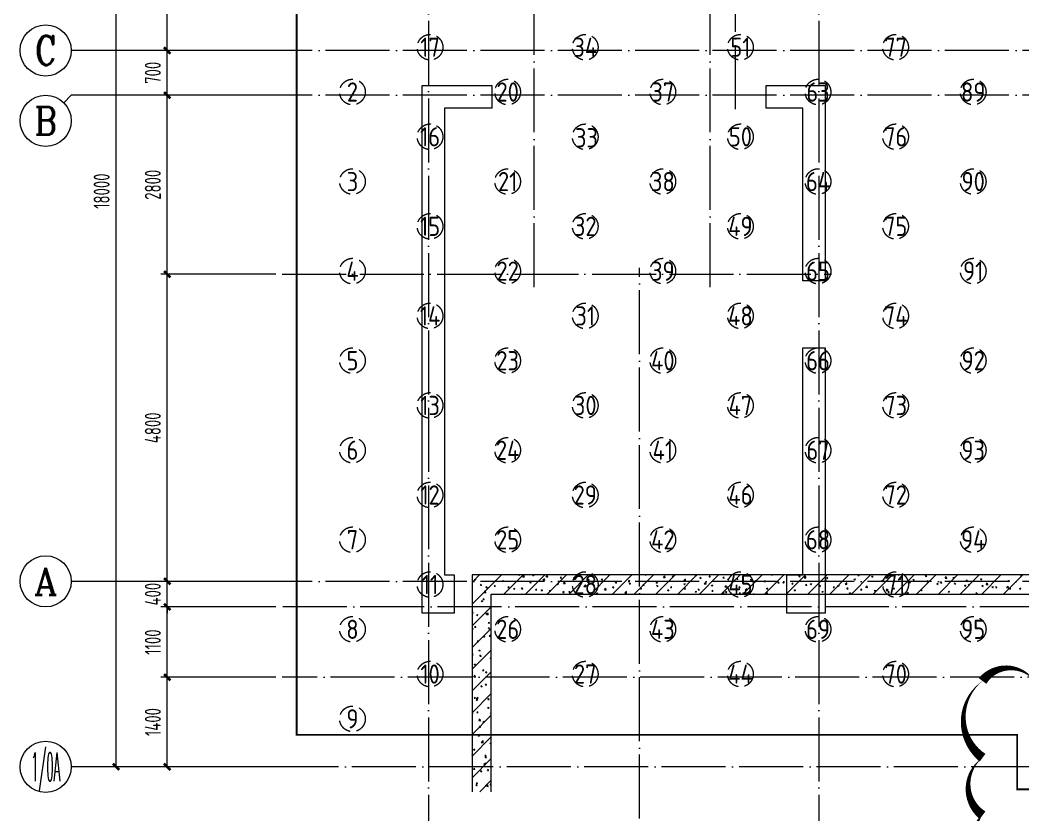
# Model space of a CAD drawing. Extents: x 5874492 to 7194610, y -939842 to -279257.
# Drawn here: x 6090405 to 6106075, y -504800 to -492373 of the extents above; entities that cross this region are included whole.
import ezdxf
from ezdxf.enums import TextEntityAlignment as Align

# ---------------------------------------------------------------- set-up
doc = ezdxf.new("R2010")
doc.units = 0
doc.header["$LTSCALE"] = 1000
doc.linetypes.add('DASH', pattern=[0.35, 0.25, -0.1])
doc.linetypes.add('DOTE', pattern=[2.42, 2, -0.2, 0.02, -0.2])
for name, color, linetype, lineweight in [('A-标注-轴号', 3, 'Continuous', 15), ('A-标注-轴号文字', 7, 'Continuous', 15), ('A-轴线-塔楼', 1, 'DOTE', 9), ('A-轴线-隔墙', 41, 'DOTE', 9), ('S-基础-BASE-CON', 2, 'Continuous', 20), ('S-基础-DQ', 6, 'Continuous', 20), ('S-基础-HATCH', 251, 'Continuous', 20), ('S-基础-PILE', 7, 'DASH', 20), ('S-墙柱-WALL', 6, 'Continuous', 20), ('S-轴网-轴号', 3, 'Continuous', 20), ('S-轴网-轴线', 1, 'DOTE', 9)]:
    doc.layers.add(name, color=color, linetype=linetype, lineweight=lineweight)
doc.layers.add('S-活动层-非打印1', color=170, linetype='Continuous', plot=False)
doc.styles.add('_TCH_AXIS', font='COMPLEX.shx', dxfattribs={"bigfont": 'hztxt.shx'})
doc.styles.add('COMPLEX', font='COMPLEX')
doc.styles.get("Standard").update_dxf_attribs({"font": 'gbenor.shx', "bigfont": 'gbcbig.shx'})
doc.styles.add('TSSD_REIN_T3', font='tssdeng.shx', dxfattribs={"width": 0.7, "bigfont": 'hztxt.shx'})
doc.dimstyles.new('_TCH_ARCH&&100', dxfattribs={"dimtxt": 250, "dimasz": 100, "dimexe": 100, "dimexo": 100, "dimgap": 100, "dimtad": 1, "dimdec": 0, "dimzin": 0, "dimdsep": 46, "dimtxsty": 'TSSD_REIN_T3', "dimblk": 'ARCHTICK', "dimcen": 0.09, "dimclrt": 7, "dimazin": 2, "dimtfac": 1, "dimtdec": 0, "dimtix": 1, "dimtmove": 2, "dimatfit": 3, "dimfxl": 0, "dimtolj": 1, "dimtzin": 0, "dimarcsym": 0})

# ---------------------------------------------------------------- blocks, each defined once
blk = doc.blocks.new('A$C7008057F')
at = {"layer": 'S-基础-BASE-CON', "const_width": 30}
blk.add_lwpolyline([(20370, -3650), (17065, -3650), (17065, 900), (7975, 900), (7975, 900), (7975, 100), (7975, -1680), (7975, -2330), (7975, -3650), (4680, -3650), (4680, 2050), (-6860, 2050), (-6860, -4950), (-12960, -4950), (-12960, -17400), (-1700, -17400), (-1700, -18250), (3100, -18250), (3100, -17400), (9000, -17400), (9000, -17400), (13600, -17400), (13600, -17400)], dxfattribs=at)
blk = doc.blocks.new('sfdgjhgfhgkjhk')
at = {"layer": 'S-基础-DQ'}
for points in [[(6945492, 358792), (6945492, 356336), (6963809, 356336), (6963809, 354236), (6966809, 354236), (6966809, 354586), (6971909, 354586), (6971909, 347036), (6977909, 347036), (6977909, 339686), (6931592, 339686), (6931592, 336294)], [(6931892, 336294), (6931892, 339386), (6978209, 339386), (6978209, 347336), (6972209, 347336), (6972209, 354886), (6966509, 354886), (6966509, 354536), (6964109, 354536), (6964109, 356636), (6945792, 356636), (6945792, 358792)]]:
    blk.add_lwpolyline(points, dxfattribs=at)
at = {"layer": 'S-基础-HATCH'}
for p, q in [((6931592, 339569), (6931710, 339686)), ((6931592, 339229), (6932049, 339686)), ((6931629, 339617), (6931650, 339625)), ((6931629, 339617), (6931644, 339607)), ((6931645, 339604), (6931651, 339622)), ((6932060, 339593), (6932081, 339601)), ((6932060, 339593), (6932075, 339583)), ((6932076, 339580), (6932082, 339598)), ((6932089, 339386), (6932389, 339686)), ((6932318, 339686), (6932327, 339680)), ((6932328, 339676), (6932331, 339686)), ((6932379, 339654), (6932402, 339678)), ((6932379, 339654), (6932405, 339650)), ((6932406, 339647), (6932403, 339675)), ((6932428, 339386), (6932728, 339686)), ((6932540, 339678), (6932547, 339686)), ((6932540, 339678), (6932558, 339676)), ((6932558, 339673), (6932556, 339686)), ((6932699, 339604), (6932722, 339628)), ((6932699, 339604), (6932725, 339600)), ((6932726, 339597), (6932723, 339626)), ((6932744, 339666), (6932765, 339674)), ((6932744, 339666), (6932759, 339656)), ((6932755, 339659), (6932769, 339676)), ((6932755, 339659), (6932773, 339657)), ((6932759, 339652), (6932765, 339670)), ((6932767, 339386), (6933067, 339686)), ((6932774, 339654), (6932770, 339673)), ((6932970, 339640), (6932985, 339657)), ((6932970, 339640), (6932988, 339638)), ((6932989, 339635), (6932985, 339654)), ((6933107, 339386), (6933407, 339686)), ((6933175, 339642), (6933196, 339650)), ((6933175, 339642), (6933190, 339632)), ((6933185, 339621), (6933200, 339638)), ((6933185, 339621), (6933203, 339620)), ((6933190, 339628), (6933196, 339646)), ((6933204, 339616), (6933200, 339635)), ((6933400, 339602), (6933415, 339620)), ((6933400, 339602), (6933418, 339601)), ((6933419, 339597), (6933416, 339616)), ((6933446, 339386), (6933746, 339686)), ((6933606, 339618), (6933627, 339626)), ((6933606, 339618), (6933621, 339608)), ((6933616, 339584), (6933630, 339601)), ((6933616, 339584), (6933634, 339582)), ((6933622, 339604), (6933628, 339622)), ((6933634, 339579), (6933631, 339597)), ((6933786, 339386), (6934086, 339686)), ((6933831, 339565), (6933845, 339582)), ((6934037, 339594), (6934058, 339602)), ((6934037, 339594), (6934052, 339584)), ((6934053, 339580), (6934059, 339598)), ((6934125, 339386), (6934425, 339686)), ((6934295, 339686), (6934304, 339680)), ((6934305, 339677), (6934308, 339686)), ((6934465, 339386), (6934765, 339686)), ((6934580, 339648), (6934603, 339672)), ((6934580, 339648), (6934607, 339644)), ((6934607, 339641), (6934604, 339670)), ((6934720, 339666), (6934741, 339674)), ((6934720, 339666), (6934735, 339656)), ((6934736, 339653), (6934742, 339671)), ((6934804, 339386), (6935104, 339686)), ((6934900, 339598), (6934924, 339623)), ((6934900, 339598), (6934927, 339594)), ((6934927, 339591), (6934924, 339620)), ((6935080, 339677), (6935088, 339686)), ((6935080, 339677), (6935098, 339676)), ((6935099, 339673), (6935096, 339686)), ((6935143, 339386), (6935443, 339686)), ((6935151, 339642), (6935172, 339650)), ((6935151, 339642), (6935166, 339632)), ((6935167, 339629), (6935173, 339647)), ((6935295, 339659), (6935310, 339676)), ((6935295, 339659), (6935313, 339657)), ((6935314, 339654), (6935311, 339673)), ((6935483, 339386), (6935783, 339686)), ((6935511, 339640), (6935525, 339657)), ((6935511, 339640), (6935529, 339638)), ((6935529, 339635), (6935526, 339654)), ((6935583, 339618), (6935604, 339626)), ((6935583, 339618), (6935597, 339608)), ((6935598, 339605), (6935604, 339623)), ((6935726, 339621), (6935740, 339638)), ((6935726, 339621), (6935744, 339619)), ((6935744, 339616), (6935741, 339635)), ((6935822, 339386), (6936122, 339686)), ((6935941, 339602), (6935955, 339619)), ((6935941, 339602), (6935959, 339601)), ((6935960, 339597), (6935956, 339616)), ((6936014, 339594), (6936035, 339602)), ((6936014, 339594), (6936029, 339584)), ((6936029, 339581), (6936035, 339599)), ((6936156, 339583), (6936171, 339601)), ((6936156, 339583), (6936174, 339582)), ((6936162, 339386), (6936462, 339686)), ((6936175, 339578), (6936171, 339597)), ((6936273, 339686), (6936281, 339681)), ((6936281, 339678), (6936284, 339686)), ((6936371, 339564), (6936386, 339582)), ((6936489, 339685), (6936488, 339686)), ((6936501, 339386), (6936801, 339686)), ((6936697, 339667), (6936718, 339675)), ((6936697, 339667), (6936712, 339657)), ((6936712, 339654), (6936719, 339672)), ((6936781, 339642), (6936805, 339667)), ((6936781, 339642), (6936808, 339638)), ((6936809, 339635), (6936805, 339664)), ((6936840, 339386), (6937140, 339686)), ((6937102, 339593), (6937125, 339617)), ((6937102, 339593), (6937128, 339589)), ((6937129, 339586), (6937126, 339614)), ((6937128, 339643), (6937149, 339651)), ((6937128, 339643), (6937143, 339633)), ((6937144, 339630), (6937150, 339648)), ((6937180, 339386), (6937480, 339686)), ((6937519, 339386), (6937819, 339686)), ((6937559, 339619), (6937580, 339627)), ((6937559, 339619), (6937574, 339609)), ((6937575, 339606), (6937581, 339624)), ((6937621, 339677), (6937628, 339686)), ((6937621, 339677), (6937639, 339676)), ((6937639, 339672), (6937637, 339686)), ((6937836, 339658), (6937850, 339676)), ((6937836, 339658), (6937854, 339657)), ((6937855, 339653), (6937851, 339672)), ((6937859, 339386), (6938159, 339686)), ((6937990, 339595), (6938011, 339603)), ((6937990, 339595), (6938005, 339585)), ((6938006, 339582), (6938012, 339600)), ((6938051, 339640), (6938066, 339657)), ((6938051, 339640), (6938069, 339638)), ((6938070, 339635), (6938066, 339653)), ((6938198, 339386), (6938498, 339686)), ((6938251, 339686), (6938257, 339682)), ((6938258, 339678), (6938261, 339686)), ((6938266, 339621), (6938281, 339638)), ((6938266, 339621), (6938284, 339619)), ((6938285, 339616), (6938281, 339635)), ((6938482, 339602), (6938496, 339619)), ((6938482, 339602), (6938499, 339600)), ((6938500, 339597), (6938497, 339616)), ((6938537, 339386), (6938837, 339686)), ((6938664, 339686), (6938689, 339682)), ((6938674, 339668), (6938695, 339676)), ((6938674, 339668), (6938688, 339658)), ((6938690, 339679), (6938689, 339686)), ((6938689, 339654), (6938695, 339672)), ((6938697, 339583), (6938711, 339600)), ((6938697, 339583), (6938715, 339581)), ((6938715, 339578), (6938712, 339597)), ((6938877, 339386), (6939177, 339686)), ((6938912, 339564), (6938926, 339581)), ((6938983, 339637), (6939006, 339661)), ((6938983, 339637), (6939010, 339632)), ((6939010, 339630), (6939007, 339658)), ((6939105, 339644), (6939126, 339652)), ((6939105, 339644), (6939120, 339634)), ((6939120, 339630), (6939126, 339648)), ((6939216, 339386), (6939516, 339686)), ((6939303, 339587), (6939326, 339611)), ((6939303, 339587), (6939330, 339583)), ((6939330, 339580), (6939327, 339608)), ((6939536, 339620), (6939557, 339628)), ((6939536, 339620), (6939551, 339610)), ((6939551, 339606), (6939557, 339624)), ((6939556, 339386), (6939856, 339686)), ((6939895, 339386), (6940195, 339686)), ((6939967, 339596), (6939988, 339604)), ((6939967, 339596), (6939982, 339585)), ((6939983, 339582), (6939989, 339600)), ((6940161, 339677), (6940169, 339686)), ((6940161, 339677), (6940179, 339675)), ((6940180, 339672), (6940177, 339686)), ((6931721, 339527), (6931735, 339545)), ((6931721, 339527), (6931739, 339526)), ((6931739, 339522), (6931736, 339541)), ((6931778, 339411), (6931801, 339435)), ((6931805, 339404), (6931802, 339433)), ((6931808, 339496), (6931829, 339504)), ((6931808, 339496), (6931823, 339486)), ((6931824, 339483), (6931830, 339501)), ((6931936, 339509), (6931950, 339526)), ((6931936, 339509), (6931954, 339507)), ((6931954, 339504), (6931951, 339522)), ((6932151, 339490), (6932166, 339507)), ((6932151, 339490), (6932169, 339488)), ((6932170, 339485), (6932166, 339504)), ((6932240, 339472), (6932261, 339480)), ((6932240, 339472), (6932254, 339462)), ((6932255, 339459), (6932261, 339477)), ((6932366, 339471), (6932381, 339488)), ((6932366, 339471), (6932384, 339469)), ((6932385, 339466), (6932381, 339485)), ((6932492, 339569), (6932513, 339577)), ((6932492, 339569), (6932506, 339559)), ((6932507, 339556), (6932513, 339574)), ((6932581, 339452), (6932596, 339469)), ((6932581, 339452), (6932599, 339450)), ((6932600, 339447), (6932597, 339466)), ((6932671, 339448), (6932692, 339456)), ((6932671, 339448), (6932686, 339438)), ((6932686, 339435), (6932692, 339453)), ((6932797, 339433), (6932811, 339450)), ((6932797, 339433), (6932815, 339432)), ((6932815, 339428), (6932812, 339447)), ((6932923, 339545), (6932944, 339553)), ((6932923, 339545), (6932938, 339535)), ((6932938, 339532), (6932944, 339550)), ((6933012, 339414), (6933026, 339432)), ((6933019, 339554), (6933042, 339579)), ((6933019, 339554), (6933046, 339550)), ((6933030, 339409), (6933027, 339428)), ((6933046, 339547), (6933043, 339576)), ((6933102, 339424), (6933123, 339432)), ((6933102, 339424), (6933117, 339414)), ((6933117, 339411), (6933123, 339429)), ((6933339, 339505), (6933362, 339529)), ((6933339, 339505), (6933366, 339501)), ((6933354, 339521), (6933375, 339529)), ((6933354, 339521), (6933369, 339511)), ((6933366, 339498), (6933363, 339526)), ((6933369, 339507), (6933376, 339526)), ((6933659, 339455), (6933683, 339479)), ((6933659, 339455), (6933686, 339451)), ((6933687, 339448), (6933683, 339477)), ((6933785, 339497), (6933806, 339505)), ((6933785, 339497), (6933800, 339487)), ((6933801, 339483), (6933807, 339502)), ((6933831, 339565), (6933849, 339563)), ((6933849, 339560), (6933846, 339579)), ((6933979, 339405), (6934003, 339430)), ((6934007, 339398), (6934003, 339427)), ((6934046, 339546), (6934060, 339563)), ((6934046, 339546), (6934064, 339544)), ((6934065, 339541), (6934061, 339560)), ((6934216, 339473), (6934237, 339481)), ((6934216, 339473), (6934231, 339463)), ((6934232, 339459), (6934238, 339478)), ((6934261, 339527), (6934276, 339544)), ((6934261, 339527), (6934279, 339526)), ((6934280, 339522), (6934276, 339541)), ((6934468, 339570), (6934489, 339578)), ((6934468, 339570), (6934483, 339560)), ((6934476, 339508), (6934491, 339525)), ((6934476, 339508), (6934494, 339507)), ((6934484, 339556), (6934490, 339574)), ((6934495, 339503), (6934492, 339522)), ((6934647, 339449), (6934668, 339457)), ((6934647, 339449), (6934662, 339439)), ((6934663, 339435), (6934669, 339454)), ((6934692, 339489), (6934706, 339507)), ((6934692, 339489), (6934709, 339488)), ((6934710, 339485), (6934707, 339503)), ((6934899, 339546), (6934920, 339554)), ((6934899, 339546), (6934914, 339535)), ((6934907, 339471), (6934921, 339488)), ((6934907, 339471), (6934925, 339469)), ((6934915, 339532), (6934921, 339550)), ((6934925, 339466), (6934922, 339485)), ((6935078, 339425), (6935099, 339433)), ((6935078, 339425), (6935093, 339415)), ((6935094, 339411), (6935100, 339430)), ((6935122, 339452), (6935136, 339469)), ((6935122, 339452), (6935140, 339450)), ((6935141, 339447), (6935137, 339466)), ((6935220, 339549), (6935244, 339573)), ((6935220, 339549), (6935247, 339545)), ((6935248, 339542), (6935244, 339570)), ((6935330, 339522), (6935351, 339530)), ((6935330, 339522), (6935345, 339511)), ((6935337, 339433), (6935352, 339450)), ((6935337, 339433), (6935355, 339431)), ((6935346, 339508), (6935352, 339526)), ((6935356, 339428), (6935352, 339447)), ((6935540, 339499), (6935564, 339523)), ((6935540, 339499), (6935567, 339495)), ((6935552, 339414), (6935567, 339431)), ((6935568, 339492), (6935564, 339521)), ((6935571, 339409), (6935567, 339428)), ((6935762, 339497), (6935783, 339506)), ((6935762, 339497), (6935777, 339487)), ((6935777, 339484), (6935783, 339502)), ((6935861, 339449), (6935884, 339474)), ((6935861, 339449), (6935887, 339445)), ((6935888, 339442), (6935885, 339471)), ((6936181, 339400), (6936204, 339424)), ((6936193, 339473), (6936214, 339482)), ((6936193, 339473), (6936208, 339463)), ((6936208, 339460), (6936214, 339478)), ((6936371, 339564), (6936389, 339563)), ((6936390, 339560), (6936386, 339578)), ((6936445, 339570), (6936466, 339578)), ((6936445, 339570), (6936460, 339560)), ((6936460, 339557), (6936466, 339575)), ((6936587, 339546), (6936601, 339563)), ((6936587, 339546), (6936604, 339544)), ((6936605, 339541), (6936602, 339560)), ((6936624, 339449), (6936645, 339457)), ((6936624, 339449), (6936639, 339439)), ((6936639, 339436), (6936646, 339454)), ((6936802, 339527), (6936816, 339544)), ((6936802, 339527), (6936820, 339525)), ((6936820, 339522), (6936817, 339541)), ((6936876, 339546), (6936897, 339554)), ((6936876, 339546), (6936891, 339536)), ((6936892, 339533), (6936898, 339551)), ((6937017, 339508), (6937031, 339525)), ((6937017, 339508), (6937035, 339506)), ((6937035, 339503), (6937032, 339522)), ((6937055, 339425), (6937076, 339433)), ((6937055, 339425), (6937070, 339415)), ((6937071, 339412), (6937077, 339430)), ((6937232, 339489), (6937247, 339506)), ((6937232, 339489), (6937250, 339488)), ((6937251, 339484), (6937247, 339503)), ((6937307, 339522), (6937328, 339530)), ((6937307, 339522), (6937322, 339512)), ((6937323, 339509), (6937329, 339527)), ((6937422, 339543), (6937445, 339567)), ((6937422, 339543), (6937448, 339539)), ((6937449, 339536), (6937446, 339564)), ((6937447, 339470), (6937462, 339488)), ((6937447, 339470), (6937465, 339469)), ((6937466, 339465), (6937462, 339484)), ((6937662, 339452), (6937677, 339469)), ((6937662, 339452), (6937680, 339450)), ((6937681, 339447), (6937678, 339465)), ((6937738, 339498), (6937759, 339506)), ((6937738, 339498), (6937753, 339488)), ((6937742, 339493), (6937765, 339518)), ((6937742, 339493), (6937769, 339489)), ((6937754, 339485), (6937760, 339503)), ((6937769, 339486), (6937766, 339515)), ((6937878, 339433), (6937892, 339450)), ((6937878, 339433), (6937896, 339431)), ((6937896, 339428), (6937893, 339447)), ((6938062, 339444), (6938085, 339468)), ((6938062, 339444), (6938089, 339440)), ((6938089, 339437), (6938086, 339465)), ((6938093, 339414), (6938107, 339431)), ((6938111, 339409), (6938108, 339428)), ((6938169, 339474), (6938190, 339482)), ((6938169, 339474), (6938184, 339464)), ((6938185, 339461), (6938191, 339479)), ((6938421, 339571), (6938442, 339579)), ((6938421, 339571), (6938436, 339561)), ((6938437, 339558), (6938443, 339576)), ((6938601, 339450), (6938622, 339458)), ((6938601, 339450), (6938615, 339440)), ((6938616, 339437), (6938622, 339455)), ((6938853, 339547), (6938874, 339555)), ((6938853, 339547), (6938868, 339537)), ((6938868, 339533), (6938874, 339552)), ((6938912, 339564), (6938930, 339563)), ((6938930, 339559), (6938927, 339578)), ((6939032, 339426), (6939053, 339434)), ((6939032, 339426), (6939047, 339416)), ((6939047, 339413), (6939053, 339431)), ((6939127, 339545), (6939142, 339563)), ((6939127, 339545), (6939145, 339544)), ((6939146, 339541), (6939142, 339559)), ((6939284, 339523), (6939305, 339531)), ((6939284, 339523), (6939299, 339513)), ((6939299, 339509), (6939305, 339528)), ((6939342, 339527), (6939357, 339544)), ((6939342, 339527), (6939360, 339525)), ((6939361, 339522), (6939357, 339540)), ((6939557, 339508), (6939572, 339525)), ((6939557, 339508), (6939575, 339506)), ((6939576, 339503), (6939573, 339522)), ((6939623, 339537), (6939647, 339562)), ((6939623, 339537), (6939650, 339533)), ((6939651, 339530), (6939647, 339559)), ((6939715, 339499), (6939736, 339507)), ((6939715, 339499), (6939730, 339489)), ((6939730, 339485), (6939737, 339504)), ((6939773, 339489), (6939787, 339506)), ((6939773, 339489), (6939791, 339487)), ((6939791, 339484), (6939788, 339503)), ((6939943, 339488), (6939967, 339512)), ((6939943, 339488), (6939970, 339483)), ((6939971, 339481), (6939967, 339509)), ((6939988, 339470), (6940002, 339487)), ((6939988, 339470), (6940006, 339469)), ((6940006, 339465), (6940003, 339484)), ((6940146, 339475), (6940167, 339483)), ((6940146, 339475), (6940161, 339465)), ((6940162, 339461), (6940168, 339480)), ((6931735, 339279), (6931756, 339287)), ((6931735, 339279), (6931750, 339269)), ((6931751, 339265), (6931757, 339283)), ((6931762, 339302), (6931777, 339319)), ((6931762, 339302), (6931780, 339300)), ((6931781, 339297), (6931777, 339316)), ((6931778, 339411), (6931805, 339407)), ((6933012, 339414), (6933030, 339413)), ((6933227, 339396), (6933241, 339413)), ((6933227, 339396), (6933245, 339394)), ((6933246, 339391), (6933242, 339409)), ((6933450, 339386), (6933457, 339394)), ((6933458, 339386), (6933457, 339391)), ((6933533, 339400), (6933554, 339408)), ((6933533, 339400), (6933548, 339390)), ((6933549, 339387), (6933555, 339405)), ((6933979, 339405), (6934006, 339401)), ((6935510, 339401), (6935531, 339409)), ((6935510, 339401), (6935524, 339391)), ((6935525, 339387), (6935531, 339405)), ((6935552, 339414), (6935570, 339413)), ((6935767, 339395), (6935782, 339413)), ((6935767, 339395), (6935785, 339394)), ((6935786, 339390), (6935783, 339409)), ((6935991, 339386), (6935997, 339394)), ((6935999, 339386), (6935998, 339390)), ((6936181, 339400), (6936208, 339396)), ((6936208, 339393), (6936205, 339421)), ((6937486, 339401), (6937507, 339409)), ((6937486, 339401), (6937501, 339391)), ((6937502, 339388), (6937508, 339406)), ((6938093, 339414), (6938111, 339412)), ((6938308, 339395), (6938322, 339412)), ((6938308, 339395), (6938326, 339393)), ((6938327, 339390), (6938323, 339409)), ((6938382, 339394), (6938406, 339418)), ((6938382, 339394), (6938409, 339390)), ((6938410, 339387), (6938406, 339416)), ((6938531, 339386), (6938538, 339393)), ((6938539, 339386), (6938538, 339390)), ((6939463, 339402), (6939484, 339410)), ((6939463, 339402), (6939478, 339392)), ((6939478, 339389), (6939484, 339407)), ((6931592, 338890), (6931892, 339190)), ((6931592, 339099), (6931603, 339112)), ((6931592, 339095), (6931607, 339093)), ((6931607, 339090), (6931604, 339109)), ((6931662, 339061), (6931683, 339069)), ((6931662, 339061), (6931677, 339051)), ((6931678, 339048), (6931684, 339066)), ((6931804, 339076), (6931818, 339093)), ((6931804, 339076), (6931822, 339074)), ((6931818, 339069), (6931841, 339094)), ((6931818, 339069), (6931844, 339065)), ((6931823, 339071), (6931819, 339090)), ((6931845, 339062), (6931842, 339091)), ((6931592, 338845), (6931610, 338852)), ((6931592, 338550), (6931892, 338850)), ((6931592, 338842), (6931604, 338833)), ((6931605, 338830), (6931611, 338848)), ((6931630, 338869), (6931645, 338886)), ((6931630, 338869), (6931648, 338868)), ((6931649, 338864), (6931646, 338883)), ((6931841, 338940), (6931862, 338948)), ((6931841, 338940), (6931856, 338930)), ((6931846, 338850), (6931860, 338868)), ((6931846, 338850), (6931864, 338849)), ((6931857, 338927), (6931863, 338945)), ((6931864, 338845), (6931861, 338864)), ((6931672, 338644), (6931686, 338661)), ((6931672, 338644), (6931690, 338642)), ((6931691, 338639), (6931687, 338657)), ((6931768, 338723), (6931789, 338731)), ((6931768, 338723), (6931783, 338713)), ((6931784, 338709), (6931790, 338728)), ((6931858, 338727), (6931881, 338752)), ((6931858, 338727), (6931884, 338723)), ((6931885, 338720), (6931882, 338749)), ((6931592, 338211), (6931892, 338511)), ((6931695, 338505), (6931716, 338513)), ((6931695, 338505), (6931710, 338495)), ((6931711, 338492), (6931717, 338510)), ((6931887, 338625), (6931892, 338631)), ((6931887, 338625), (6931892, 338624)), ((6931592, 338451), (6931600, 338459)), ((6931592, 338433), (6931604, 338431)), ((6931604, 338428), (6931601, 338457)), ((6931714, 338418), (6931728, 338435)), ((6931714, 338418), (6931732, 338416)), ((6931732, 338413), (6931729, 338432)), ((6931875, 338384), (6931892, 338391)), ((6931875, 338384), (6931889, 338374)), ((6931890, 338371), (6931892, 338378)), ((6931592, 337872), (6931892, 338172)), ((6931622, 338288), (6931643, 338296)), ((6931622, 338288), (6931637, 338278)), ((6931638, 338274), (6931644, 338292)), ((6931755, 338192), (6931770, 338209)), ((6931755, 338192), (6931773, 338191)), ((6931774, 338187), (6931770, 338206)), ((6931802, 338167), (6931823, 338175)), ((6931817, 338154), (6931823, 338172)), ((6931617, 338093), (6931640, 338118)), ((6931617, 338093), (6931644, 338089)), ((6931644, 338086), (6931641, 338115)), ((6931802, 338167), (6931816, 338157)), ((6931592, 337998), (6931596, 338003)), ((6931592, 337984), (6931600, 337984)), ((6931600, 337980), (6931597, 337999)), ((6931729, 337949), (6931750, 337957)), ((6931729, 337949), (6931743, 337939)), ((6931744, 337936), (6931750, 337954)), ((6931797, 337967), (6931811, 337984)), ((6931797, 337967), (6931815, 337965)), ((6931815, 337962), (6931812, 337980)), ((6931592, 337532), (6931892, 337832)), ((6931623, 337760), (6931638, 337777)), ((6931623, 337760), (6931641, 337758)), ((6931642, 337755), (6931638, 337774)), ((6931656, 337732), (6931677, 337740)), ((6931656, 337732), (6931670, 337722)), ((6931657, 337751), (6931680, 337776)), ((6931657, 337751), (6931683, 337747)), ((6931671, 337718), (6931677, 337737)), ((6931684, 337744), (6931681, 337773)), ((6931839, 337741), (6931853, 337758)), ((6931839, 337741), (6931856, 337739)), ((6931857, 337736), (6931854, 337755)), ((6931665, 337534), (6931679, 337551)), ((6931684, 337529), (6931680, 337548)), ((6931835, 337611), (6931856, 337619)), ((6931835, 337611), (6931850, 337601)), ((6931850, 337598), (6931856, 337616)), ((6931592, 337518), (6931604, 337522)), ((6931592, 337508), (6931597, 337504)), ((6931592, 337193), (6931892, 337493)), ((6931598, 337501), (6931604, 337519)), ((6931665, 337534), (6931683, 337532)), ((6931696, 337409), (6931720, 337434)), ((6931696, 337409), (6931723, 337405)), ((6931724, 337402), (6931720, 337431)), ((6931762, 337393), (6931783, 337402)), ((6931762, 337393), (6931777, 337383)), ((6931777, 337380), (6931783, 337398)), ((6931880, 337515), (6931892, 337530)), ((6931880, 337515), (6931892, 337514)), ((6931707, 337308), (6931721, 337326)), ((6931707, 337308), (6931725, 337307)), ((6931725, 337304), (6931722, 337322)), ((6931592, 336853), (6931892, 337153)), ((6931689, 337176), (6931710, 337184)), ((6931689, 337176), (6931704, 337166)), ((6931704, 337163), (6931710, 337181)), ((6931736, 337068), (6931760, 337092)), ((6931748, 337083), (6931763, 337100)), ((6931748, 337083), (6931766, 337081)), ((6931764, 337061), (6931760, 337089)), ((6931767, 337078), (6931763, 337097)), ((6931616, 336958), (6931637, 336966)), ((6931616, 336958), (6931631, 336948)), ((6931631, 336945), (6931637, 336963)), ((6931736, 337068), (6931763, 337063)), ((6931868, 337055), (6931889, 337063)), ((6931868, 337055), (6931883, 337045)), ((6931883, 337042), (6931889, 337060)), ((6931593, 336871), (6931592, 336876)), ((6931592, 336874), (6931593, 336874)), ((6931592, 336514), (6931892, 336814)), ((6931790, 336857), (6931804, 336874)), ((6931790, 336857), (6931808, 336856)), ((6931795, 336838), (6931816, 336846)), ((6931795, 336838), (6931810, 336828)), ((6931808, 336852), (6931805, 336871)), ((6931810, 336824), (6931816, 336842)), ((6931616, 336650), (6931631, 336667)), ((6931616, 336650), (6931634, 336649)), ((6931635, 336645), (6931631, 336664)), ((6931722, 336620), (6931743, 336628)), ((6931722, 336620), (6931737, 336610)), ((6931737, 336607), (6931743, 336625)), ((6931776, 336726), (6931799, 336750)), ((6931776, 336726), (6931803, 336722)), ((6931803, 336719), (6931800, 336747)), ((6931831, 336631), (6931846, 336649)), ((6931831, 336631), (6931849, 336630)), ((6931850, 336627), (6931847, 336645)), ((6931711, 336294), (6931892, 336475)), ((6931649, 336402), (6931670, 336411)), ((6931649, 336402), (6931664, 336392)), ((6931658, 336425), (6931672, 336442)), ((6931658, 336425), (6931676, 336423)), ((6931664, 336389), (6931670, 336407)), ((6931677, 336420), (6931673, 336439)), ((6931816, 336384), (6931839, 336408)), ((6931816, 336384), (6931842, 336380)), ((6931843, 336377), (6931840, 336405)), ((6931873, 336406), (6931888, 336423)), ((6931873, 336406), (6931891, 336404)), ((6931892, 336401), (6931888, 336420))]:
    blk.add_line(p, q, dxfattribs=at)
blk = doc.blocks.new('_ArchTick')
at = {"color": 0, "linetype": 'ByBlock', "const_width": 0.4}
blk.add_lwpolyline([(-0.5, -0.5), (0.5, 0.5)], dxfattribs=at)
blk = doc.blocks.new('*D2397')
at = {"layer": 'A-标注-轴号', "color": 0, "lineweight": -2, "transparency": 16777216}
for p, q in [((-2384, -1500), (-4181, -1500)), ((-4081, -2900), (-4081, -1500)), ((-2384, -2900), (-4181, -2900))]:
    blk.add_line(p, q, dxfattribs=at)
at = {"layer": 'Defpoints', "color": 0, "transparency": 16777216}
for p in [(-4081, -1500), (-2284, -1500), (-2284, -2900)]:
    blk.add_point(p, dxfattribs=at)
at = {"layer": 'A-标注-轴号', "color": 0, "lineweight": -2, "transparency": 16777216, "xscale": 100, "yscale": 100, "zscale": 100}
for p, rotation in [((-4081, -1500), 90), ((-4081, -2900), 270)]:
    blk.add_blockref('_ArchTick', p, dxfattribs=dict(at, rotation=rotation))
at = {"layer": 'A-标注-轴号', "color": 7, "transparency": 16777216, "insert": (-4306, -2200), "char_height": 250, "attachment_point": 5, "rotation": 90, "style": 'TSSD_REIN_T3'}
blk.add_mtext('\\A1;1400', dxfattribs=at)
blk = doc.blocks.new('*D2398')
at = {"layer": 'A-标注-轴号', "color": 0, "lineweight": -2, "transparency": 16777216}
for p, q in [((-2384, -400), (-4181, -400)), ((-4081, -1500), (-4081, -400)), ((-2384, -1500), (-4181, -1500))]:
    blk.add_line(p, q, dxfattribs=at)
at = {"layer": 'Defpoints', "color": 0, "transparency": 16777216}
for p in [(-4081, -400), (-2284, -400), (-2284, -1500)]:
    blk.add_point(p, dxfattribs=at)
at = {"layer": 'A-标注-轴号', "color": 0, "lineweight": -2, "transparency": 16777216, "xscale": 100, "yscale": 100, "zscale": 100}
for p, rotation in [((-4081, -400), 90), ((-4081, -1500), 270)]:
    blk.add_blockref('_ArchTick', p, dxfattribs=dict(at, rotation=rotation))
at = {"layer": 'A-标注-轴号', "color": 7, "transparency": 16777216, "insert": (-4306, -950), "char_height": 250, "attachment_point": 5, "rotation": 90, "style": 'TSSD_REIN_T3'}
blk.add_mtext('\\A1;1100', dxfattribs=at)
blk = doc.blocks.new('*D2399')
at = {"layer": 'A-标注-轴号', "color": 0, "lineweight": -2, "transparency": 16777216}
for p, q in [((-2384, 0), (-4181, 0)), ((-4081, 0), (-4081, 100)), ((-4081, -400), (-4081, 0)), ((-2384, -400), (-4181, -400)), ((-4081, -400), (-4081, -500))]:
    blk.add_line(p, q, dxfattribs=at)
at = {"layer": 'Defpoints', "color": 0, "transparency": 16777216}
for p in [(-4081, 0), (-2284, 0), (-2284, -400)]:
    blk.add_point(p, dxfattribs=at)
at = {"layer": 'A-标注-轴号', "color": 0, "lineweight": -2, "transparency": 16777216, "xscale": 100, "yscale": 100, "zscale": 100}
for p, rotation in [((-4081, 0), 270), ((-4081, -400), 90)]:
    blk.add_blockref('_ArchTick', p, dxfattribs=dict(at, rotation=rotation))
at = {"layer": 'A-标注-轴号', "color": 7, "transparency": 16777216, "insert": (-4306, -200), "char_height": 250, "attachment_point": 5, "rotation": 90, "style": 'TSSD_REIN_T3'}
blk.add_mtext('\\A1;400', dxfattribs=at)
blk = doc.blocks.new('*D2400')
at = {"layer": 'A-标注-轴号', "color": 0, "lineweight": -2, "transparency": 16777216}
for p, q in [((-2384, 4800), (-4181, 4800)), ((-4081, 0), (-4081, 4800)), ((-2384, 0), (-4181, 0))]:
    blk.add_line(p, q, dxfattribs=at)
at = {"layer": 'Defpoints', "color": 0, "transparency": 16777216}
for p in [(-4081, 4800), (-2284, 4800), (-2284, 0)]:
    blk.add_point(p, dxfattribs=at)
at = {"layer": 'A-标注-轴号', "color": 0, "lineweight": -2, "transparency": 16777216, "xscale": 100, "yscale": 100, "zscale": 100}
for p, rotation in [((-4081, 4800), 90), ((-4081, 0), 270)]:
    blk.add_blockref('_ArchTick', p, dxfattribs=dict(at, rotation=rotation))
at = {"layer": 'A-标注-轴号', "color": 7, "transparency": 16777216, "insert": (-4306, 2400), "char_height": 250, "attachment_point": 5, "rotation": 90, "style": 'TSSD_REIN_T3'}
blk.add_mtext('\\A1;4800', dxfattribs=at)
blk = doc.blocks.new('*D2401')
at = {"layer": 'A-标注-轴号', "color": 0, "lineweight": -2, "transparency": 16777216}
for p, q in [((-2384, 7600), (-4181, 7600)), ((-4081, 4800), (-4081, 7600)), ((-2384, 4800), (-4181, 4800))]:
    blk.add_line(p, q, dxfattribs=at)
at = {"layer": 'Defpoints', "color": 0, "transparency": 16777216}
for p in [(-4081, 7600), (-2284, 7600), (-2284, 4800)]:
    blk.add_point(p, dxfattribs=at)
at = {"layer": 'A-标注-轴号', "color": 0, "lineweight": -2, "transparency": 16777216, "xscale": 100, "yscale": 100, "zscale": 100}
for p, rotation in [((-4081, 7600), 90), ((-4081, 4800), 270)]:
    blk.add_blockref('_ArchTick', p, dxfattribs=dict(at, rotation=rotation))
at = {"layer": 'A-标注-轴号', "color": 7, "transparency": 16777216, "insert": (-4306, 6200), "char_height": 250, "attachment_point": 5, "rotation": 90, "style": 'TSSD_REIN_T3'}
blk.add_mtext('\\A1;2800', dxfattribs=at)
blk = doc.blocks.new('*D2402')
at = {"layer": 'A-标注-轴号', "color": 0, "lineweight": -2, "transparency": 16777216}
for p, q in [((-2384, 8300), (-4181, 8300)), ((-4081, 7600), (-4081, 8300)), ((-2384, 7600), (-4181, 7600))]:
    blk.add_line(p, q, dxfattribs=at)
at = {"layer": 'Defpoints', "color": 0, "transparency": 16777216}
for p in [(-4081, 8300), (-2284, 8300), (-2284, 7600)]:
    blk.add_point(p, dxfattribs=at)
at = {"layer": 'A-标注-轴号', "color": 0, "lineweight": -2, "transparency": 16777216, "xscale": 100, "yscale": 100, "zscale": 100}
for p, rotation in [((-4081, 8300), 90), ((-4081, 7600), 270)]:
    blk.add_blockref('_ArchTick', p, dxfattribs=dict(at, rotation=rotation))
at = {"layer": 'A-标注-轴号', "color": 7, "transparency": 16777216, "insert": (-4306, 7950), "char_height": 250, "attachment_point": 5, "rotation": 90, "style": 'TSSD_REIN_T3'}
blk.add_mtext('\\A1;700', dxfattribs=at)
blk = doc.blocks.new('*D2403')
at = {"layer": 'A-标注-轴号', "color": 0, "lineweight": -2, "transparency": 16777216}
for p, q in [((-2384, 10100), (-4181, 10100)), ((-4081, 8300), (-4081, 10100)), ((-2384, 8300), (-4181, 8300))]:
    blk.add_line(p, q, dxfattribs=at)
at = {"layer": 'Defpoints', "color": 0, "transparency": 16777216}
for p in [(-4081, 10100), (-2284, 10100), (-2284, 8300)]:
    blk.add_point(p, dxfattribs=at)
at = {"layer": 'A-标注-轴号', "color": 0, "lineweight": -2, "transparency": 16777216, "xscale": 100, "yscale": 100, "zscale": 100}
for p, rotation in [((-4081, 10100), 90), ((-4081, 8300), 270)]:
    blk.add_blockref('_ArchTick', p, dxfattribs=dict(at, rotation=rotation))
at = {"layer": 'A-标注-轴号', "color": 7, "transparency": 16777216, "insert": (-4306, 9200), "char_height": 250, "attachment_point": 5, "rotation": 90, "style": 'TSSD_REIN_T3'}
blk.add_mtext('\\A1;1800', dxfattribs=at)
blk = doc.blocks.new('_AXISO')
blk.add_circle((0, 0), 0.5)
at = {"layer": 'S-轴网-轴号', "style": 'COMPLEX', "width": 1.041667}
blk.add_attdef('A', text='', height=0.56, dxfattribs=at).set_placement((-0.25, -0.28), (0.25, -0.28), align=Align.FIT)
blk = doc.blocks.new('*D2432')
at = {"layer": 'A-标注-轴号', "color": 0, "lineweight": -2, "transparency": 16777216}
for p, q in [((-2384, 15100), (-4981, 15100)), ((-4881, -2900), (-4881, 15100)), ((-2384, -2900), (-4981, -2900))]:
    blk.add_line(p, q, dxfattribs=at)
at = {"layer": 'Defpoints', "color": 0, "transparency": 16777216}
for p in [(-4881, 15100), (-2284, 15100), (-2284, -2900)]:
    blk.add_point(p, dxfattribs=at)
at = {"layer": 'A-标注-轴号', "color": 0, "lineweight": -2, "transparency": 16777216, "xscale": 100, "yscale": 100, "zscale": 100}
for p, rotation in [((-4881, 15100), 90), ((-4881, -2900), 270)]:
    blk.add_blockref('_ArchTick', p, dxfattribs=dict(at, rotation=rotation))
at = {"layer": 'A-标注-轴号', "color": 7, "transparency": 16777216, "insert": (-5106, 6100), "char_height": 250, "attachment_point": 5, "rotation": 90, "style": 'TSSD_REIN_T3'}
blk.add_mtext('\\A1;18000', dxfattribs=at)
blk = doc.blocks.new('A$C3FF375C5')
at = {"layer": 'A-标注-轴号'}
for p, q in [((-2283.6, 8300), (-5580.6, 8300)), ((-5697.8, 7482.8), (-5580.6, 7600)), ((-2283.6, 7600), (-5580.6, 7600)), ((-2283.6, 0), (-5580.6, 0)), ((-2283.6, -2900), (-5580.6, -2900))]:
    blk.add_line(p, q, dxfattribs=at)
at = {"layer": 'A-轴线-塔楼', "linetype": 'DOTE', "ltscale": 0.5}
for p, q in [((0, 18440.3), (0, -8548.9)), ((6100, 18440.3), (6100, -8548.9)), ((59891.4, 8300), (-2283.6, 8300)), ((59891.4, 7600), (-2283.6, 7600)), ((59891.4, 0), (-2283.6, 0)), ((25213.3, -2900), (-2283.6, -2900))]:
    blk.add_line(p, q, dxfattribs=at)
at = {"layer": 'A-轴线-隔墙', "ltscale": 0.5}
for p, q in [((1650, 4600), (1650, 18440.3)), ((4400.1, 4600), (4400.1, 18440.3)), ((4800.1, 7380), (4800.1, 18440.3)), ((3300, -8548.9), (3300, 4900)), ((-2283.6, 4800), (6300, 4800)), ((33814.3, -400), (-2283.6, -400)), ((38190.5, -1500), (-2283.6, -1500))]:
    blk.add_line(p, q, dxfattribs=at)
at = {"layer": 'A-标注-轴号'}
ref = blk.add_blockref('_AXISO', (-5980.6, 8300), dxfattribs=dict(at, xscale=800, yscale=800, zscale=800))
ref.add_attrib('A', 'C', dxfattribs={"layer": 'A-标注-轴号文字', "ltscale": 0.2, "height": 455.7, "style": '_TCH_AXIS'}).set_placement((-6143.4, 8072.2), (-5817.9, 8072.2), align=Align.FIT)
ref = blk.add_blockref('_AXISO', (-5980.6, 7200), dxfattribs=dict(at, xscale=800, yscale=800, zscale=800))
ref.add_attrib('A', 'B', dxfattribs={"layer": 'A-标注-轴号文字', "ltscale": 0.2, "height": 435.3, "style": '_TCH_AXIS'}).set_placement((-6156.8, 6982.4), (-5804.5, 6982.4), align=Align.FIT)
ref = blk.add_blockref('_AXISO', (-5980.6, 0), dxfattribs=dict(at, xscale=800, yscale=800, zscale=800))
ref.add_attrib('A', 'A', dxfattribs={"layer": 'A-标注-轴号文字', "ltscale": 0.2, "height": 425.2, "style": '_TCH_AXIS'}).set_placement((-6162.9, -212.6), (-5798.4, -212.6), align=Align.FIT)
ref = blk.add_blockref('_AXISO', (-5980.6, -2900), dxfattribs=dict(at, xscale=800, yscale=800, zscale=800))
ref.add_attrib('A', '1/0A', dxfattribs={"layer": 'A-标注-轴号文字', "ltscale": 0.2, "height": 452.55, "style": '_TCH_AXIS', "width": 0.28}).set_placement((-6206.9, -3126.3), (-5754.4, -3126.3), align=Align.FIT)
for p1, p2, distance, picture, middle in [((-2283.6, -2900), (-2283.6, 15100), 2597, '*D2432', (-5105.6, 6100)), ((-2283.6, 8300), (-2283.6, 10100), 1797, '*D2403', (-4305.6, 9200)), ((-2283.6, 7600), (-2283.6, 8300), 1797, '*D2402', (-4305.6, 7950)), ((-2283.6, 4800), (-2283.6, 7600), 1797, '*D2401', (-4305.6, 6200)), ((-2283.6, 0), (-2283.6, 4800), 1797, '*D2400', (-4305.6, 2400)), ((-2283.6, -400), (-2283.6, 0), 1797, '*D2399', (-4305.6, -200)), ((-2283.6, -1500), (-2283.6, -400), 1797, '*D2398', (-4305.6, -950)), ((-2283.6, -2900), (-2283.6, -1500), 1797, '*D2397', (-4305.6, -2200))]:
    dim = blk.add_aligned_dim(p1=p1, p2=p2, distance=distance, dimstyle='_TCH_ARCH&&100', dxfattribs=at)
    dim.commit()
    dim.dimension.update_dxf_attribs({"geometry": picture, "text_midpoint": middle})

msp = doc.modelspace()

# ---------------------------------------------------------------- linework, layer by layer
at = {"layer": 'S-基础-PILE'}
for centre in [(6096811, -492798.1), (6099235.8, -492798.1), (6099235.8, -492798.1), (6101660.7, -492798.1), (6104085.6, -492798.1), (6095598.5, -493498.1), (6098023.4, -493498.1), (6100448.3, -493498.1), (6102873.1, -493498.1), (6105298, -493498.1), (6096811, -494198.1), (6099235.8, -494198.1), (6101660.7, -494198.1), (6104085.6, -494198.1), (6095598.5, -494898.1), (6098023.4, -494898.1), (6100448.3, -494898.1), (6102873.1, -494898.1), (6105298, -494898.1), (6096811, -495598.1), (6099235.8, -495598.1), (6101660.7, -495598.1), (6104085.6, -495598.1), (6095598.5, -496298.1), (6098023.4, -496298.1), (6100448.3, -496298.1), (6102873.1, -496298.1), (6105298, -496298.1), (6096811, -496998.1), (6099235.8, -496998.1), (6101660.7, -496998.1), (6104085.6, -496998.1), (6095598.5, -497698.1), (6098023.4, -497698.1), (6100448.3, -497698.1), (6102873.1, -497698.1), (6105298, -497698.1), (6096811, -498398.1), (6099235.8, -498398.1), (6101660.7, -498398.1), (6104085.6, -498398.1), (6095598.5, -499098.1), (6098023.4, -499098.1), (6100448.3, -499098.1), (6102873.1, -499098.1), (6105298, -499098.1), (6096811, -499798.1), (6099235.8, -499798.1), (6101660.7, -499798.1), (6104085.6, -499798.1), (6095598.5, -500498.1), (6098023.4, -500498.1), (6100448.3, -500498.1), (6102873.1, -500498.1), (6105298, -500498.1), (6096811, -501198.1), (6099235.8, -501198.1), (6101660.7, -501198.1), (6104085.6, -501198.1), (6095598.5, -501898.1), (6098023.4, -501898.1), (6100448.3, -501898.1), (6102873.1, -501898.1), (6105298, -501898.1), (6096811, -502598.1), (6099235.8, -502598.1), (6101660.7, -502598.1), (6104085.6, -502598.1), (6095598.5, -503298.1)]:
    msp.add_circle(centre, 200, dxfattribs=at)
at = {"layer": 'S-墙柱-WALL'}
for points in [[(6097185.2, -501648.1), (6096685.2, -501648.1), (6096685.2, -493398.1), (6097775.2, -493398.1), (6097775.2, -493748.1), (6097035.2, -493748.1), (6097035.2, -501048.1), (6097185.2, -501048.1)], [(6102985.2, -496448.1), (6102635.2, -496448.1), (6102635.2, -493748.1), (6102060.2, -493748.1), (6102060.2, -493398.1), (6102985.2, -493398.1)], [(6102985.2, -501648.1), (6102385.2, -501648.1), (6102385.2, -501048.1), (6102635.2, -501048.1), (6102635.2, -497498.1), (6102985.2, -497498.1)]]:
    msp.add_lwpolyline(points, close=True, dxfattribs=at)
at = {"layer": 'S-活动层-非打印1'}
msp.add_lwpolyline([(6105443.4, -502705.7, 0, 150, 0.5), (6105443.4, -503905.7, 0, 150, 0.5), (6105443.4, -504805.7, 0, 150, 0.5), (6105443.4, -505137.3, 0, 150, 0.5), (6106343.4, -505137.3, 0, 150, 0.5), (6107543.4, -505137.3, 0, 150, 0.5), (6108893.4, -505137.3, 0, 150, 0.5), (6110093.4, -505137.3, 0, 150, 0.5), (6111043.4, -505137.3, 0, 150, 0.5), (6111793.4, -505137.3, 0, 150, 0.5), (6111806.7, -505137.3, 0, 150, 0.5), (6111806.7, -504487.3, 0, 150, 0.5), (6111806.7, -503737.3, 0, 150, 0.5), (6111806.7, -502987.3, 0, 150, 0.5), (6111806.7, -502705.7, 0, 150, 0.5), (6111206.7, -502705.7, 0, 150, 0.5), (6110706.7, -502705.7, 0, 150, 0.5), (6109956.7, -502705.7, 0, 150, 0.5), (6109356.7, -502705.7, 0, 150, 0.5), (6108306.7, -502705.7, 0, 150, 0.5), (6107506.7, -502705.7, 0, 150, 0.5), (6106856.7, -502705.7, 0, 150, 0.5), (6106256.7, -502705.7, 0, 150, 0.5)], format="xyseb", close=True, dxfattribs=at)

# ---------------------------------------------------------------- block references
for name, p in [('sfdgjhgfhgkjhk', (-834124, -840734.2)), ('A$C7008057F', (6107685.2, -486148.1))]:
    msp.add_blockref(name, p)
at = {"layer": 'S-轴网-轴线', "ltscale": 0.2}
msp.add_blockref('A$C3FF375C5', (6096785.2, -501148.1), dxfattribs=at)

# ---------------------------------------------------------------- texts
at = {"ltscale": 0.2}
for s, p in [('17', (6096811, -492798.1)), ('34', (6099235.8, -492798.1)), ('51', (6101660.7, -492798.1)), ('77', (6104085.6, -492798.1)), ('2', (6095598.5, -493498.1)), ('20', (6098023.4, -493498.1)), ('37', (6100448.3, -493498.1)), ('63', (6102873.1, -493498.1)), ('89', (6105298, -493498.1)), ('16', (6096811, -494198.1)), ('33', (6099255, -494213.5)), ('50', (6101660.7, -494198.1)), ('76', (6104085.6, -494198.1)), ('3', (6095598.5, -494898.1)), ('21', (6098023.4, -494898.1)), ('38', (6100448.3, -494898.1)), ('64', (6102873.1, -494898.1)), ('90', (6105298, -494898.1)), ('15', (6096811, -495598.1)), ('32', (6099235.8, -495598.1)), ('49', (6101660.7, -495598.1)), ('75', (6104085.6, -495598.1)), ('4', (6095598.5, -496298.1)), ('22', (6098023.4, -496298.1)), ('39', (6100448.3, -496298.1)), ('65', (6102873.1, -496298.1)), ('91', (6105298, -496298.1)), ('14', (6096811, -496998.1)), ('31', (6099235.8, -496998.1)), ('48', (6101660.7, -496998.1)), ('74', (6104085.6, -496998.1)), ('5', (6095598.5, -497698.1)), ('23', (6098023.4, -497698.1)), ('40', (6100448.3, -497698.1)), ('66', (6102873.1, -497698.1)), ('92', (6105298, -497698.1)), ('13', (6096811, -498398.1)), ('30', (6099235.8, -498398.1)), ('47', (6101660.7, -498398.1)), ('73', (6104085.6, -498398.1)), ('6', (6095598.5, -499098.1)), ('24', (6098023.4, -499098.1)), ('41', (6100448.3, -499098.1)), ('67', (6102873.1, -499098.1)), ('93', (6105298, -499098.1)), ('12', (6096811, -499798.1)), ('29', (6099235.8, -499798.1)), ('46', (6101660.7, -499798.1)), ('72', (6104085.6, -499798.1)), ('7', (6095598.5, -500498.1)), ('25', (6098023.4, -500498.1)), ('42', (6100448.3, -500498.1)), ('68', (6102873.1, -500498.1)), ('94', (6105298, -500498.1)), ('11', (6096811, -501198.1)), ('28', (6099235.8, -501198.1)), ('45', (6101660.7, -501198.1)), ('71', (6104085.6, -501198.1)), ('8', (6095598.5, -501898.1)), ('26', (6098023.4, -501898.1)), ('43', (6100448.3, -501898.1)), ('69', (6102873.1, -501898.1)), ('95', (6105298, -501898.1)), ('10', (6096811, -502598.1)), ('27', (6099235.8, -502598.1)), ('44', (6101660.7, -502598.1)), ('70', (6104085.6, -502598.1)), ('9', (6095598.5, -503298.1))]:
    msp.add_text(s, height=300, dxfattribs=at).set_placement(p, align=Align.MIDDLE)

doc.saveas('drawing.dxf')
